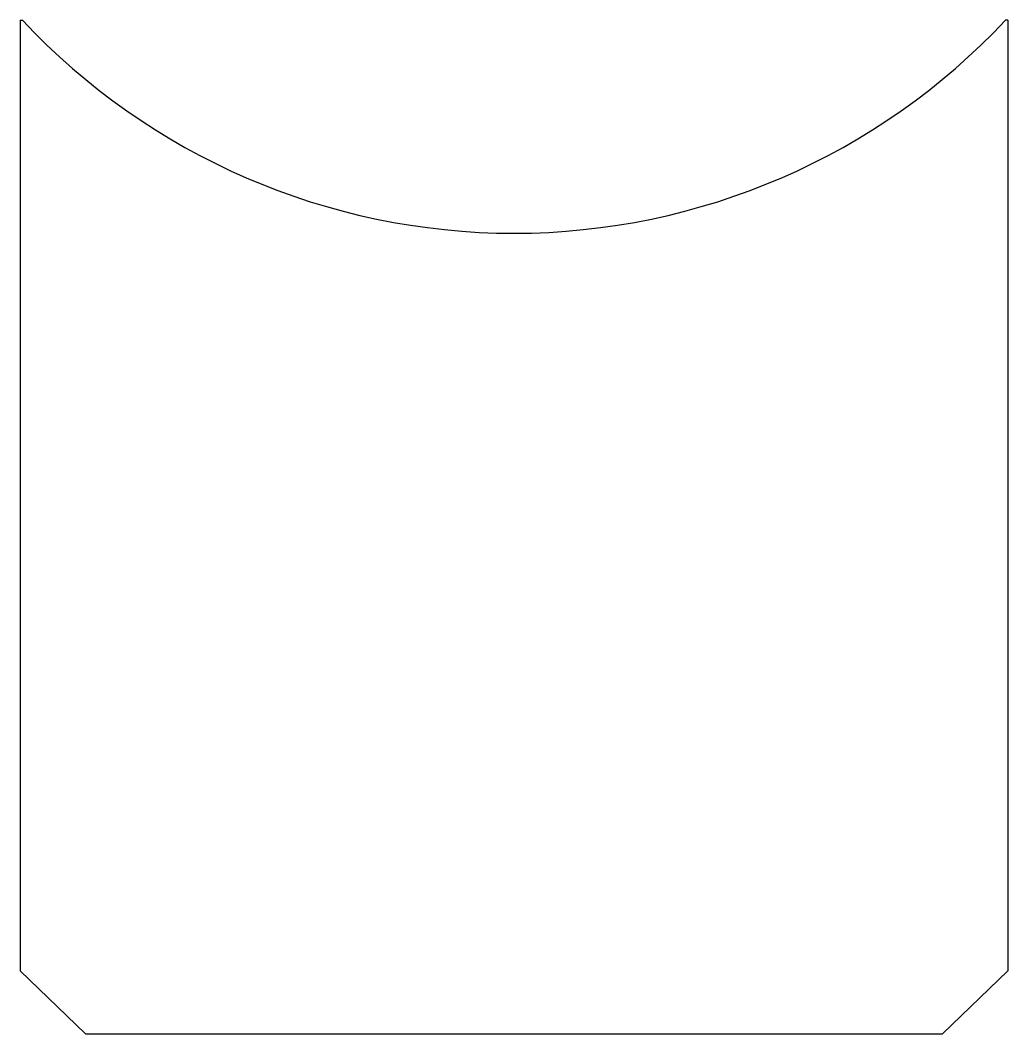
# Model space of a CAD drawing. Header units: millimetres. Extents: x 2170 to 2343, y 1321 to 1499.
import ezdxf

# ---------------------------------------------------------------- set-up
doc = ezdxf.new("R2010")
doc.units = ezdxf.units.MM

msp = doc.modelspace()

# ---------------------------------------------------------------- linework, layer by layer
for p, q in [((2170.21, 1498.73), (2170.21, 1332.48)), ((2170.21, 1498.73), (2170.61, 1498.73)), ((2343.01, 1498.73), (2342.61, 1498.73)), ((2343.01, 1498.73), (2343.01, 1332.48)), ((2170.21, 1332.48), (2181.61, 1321.48)), ((2331.61, 1321.48), (2343.01, 1332.48)), ((2181.61, 1321.48), (2331.61, 1321.48))]:
    msp.add_line(p, q)
msp.add_arc((2256.61, 1579.38), 117.9, 223.1608, 316.8392)

doc.saveas('drawing.dxf')
